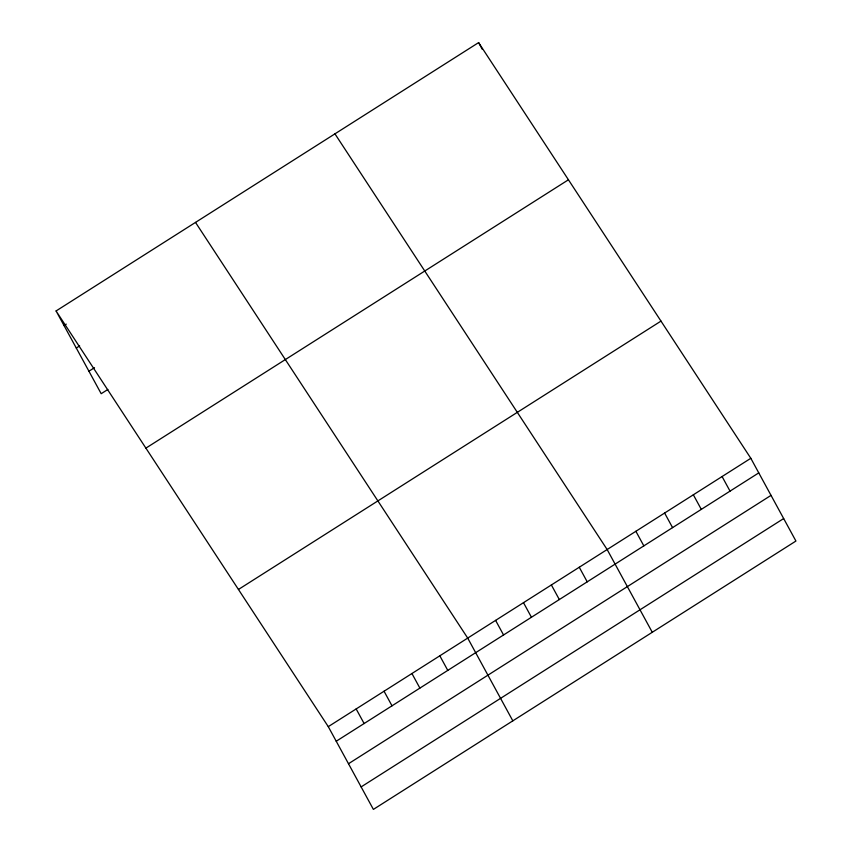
<?xml version="1.0" encoding="UTF-8"?>
<svg xmlns="http://www.w3.org/2000/svg" width="852" height="852" viewBox="0 0 852 852"><rect width="100%" height="100%" fill="white"/><g stroke="black" fill="none" stroke-linecap="round" stroke-linejoin="round"><path stroke-width="1.28" d="M56.072 310.959L478.611 42.6L750.814 458.291L795.928 541.041L373.389 809.4L328.276 726.649L56.072 310.959L101.186 393.709L107.884 389.46M64.028 325.549L66.254 324.133M76.286 348.042L79.641 345.923M88.927 371.216L94.508 367.681M145.894 448.131L568.433 179.783M238.443 589.467L660.982 321.108M328.276 726.649L750.814 458.291M336.231 741.24L758.77 472.881M348.489 763.733L771.028 495.374M361.131 786.907L783.67 518.548M334.942 133.839L607.146 549.529L652.27 632.28M195.513 222.404L467.705 638.084L512.829 720.845M722.081 476.534L730.036 491.135M478.611 42.6L482.285 49.331M693.347 494.788L701.303 509.379M664.613 513.032L672.569 527.622M635.88 531.286L643.835 545.876M579.264 567.24L587.22 581.831M551.372 584.951L559.327 599.552M523.49 602.662L531.446 617.263M495.598 620.373L503.553 634.974M439.824 655.806L447.779 670.396M411.931 673.517L419.887 688.107M384.05 691.228L392.005 705.818M356.157 708.939L364.113 723.529"/></g></svg>
